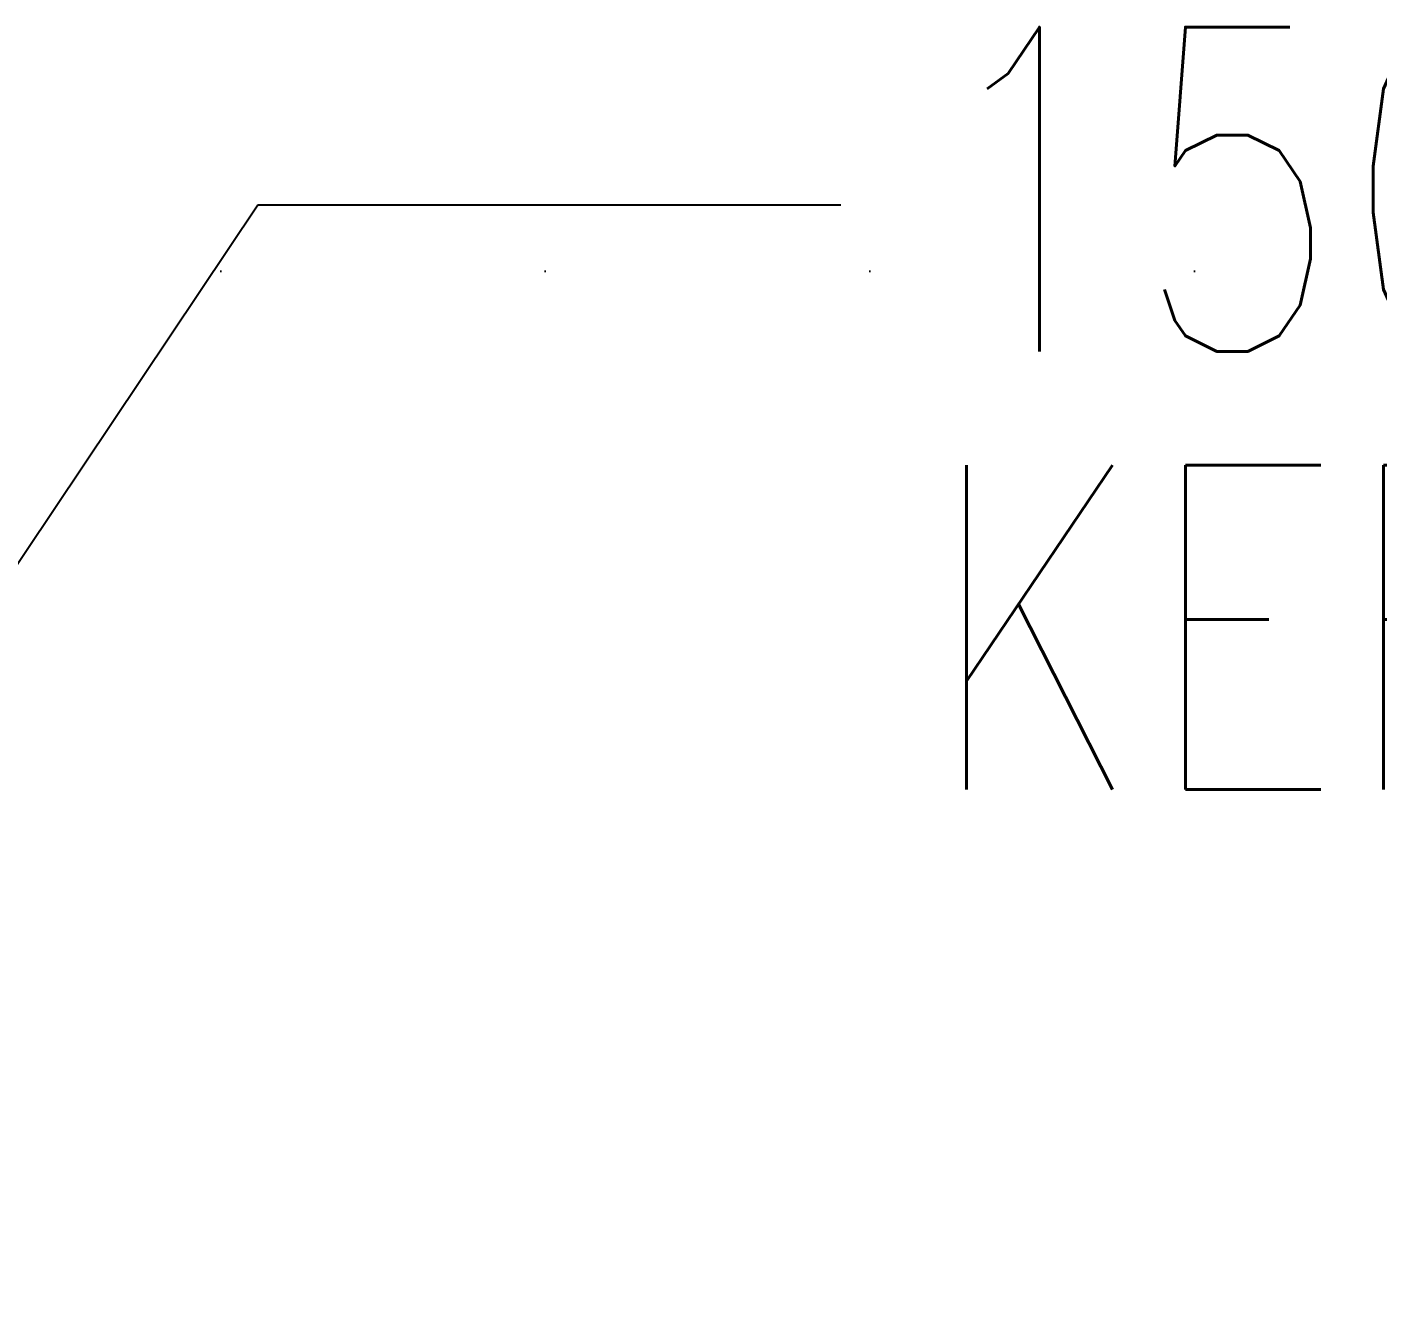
# Model space of a CAD drawing. Extents: x -68523 to 336700, y -113452 to 119396.
# Drawn here: x 250107 to 251148, y 17263 to 18238 of the extents above; entities that cross this region are included whole.
import ezdxf

# ---------------------------------------------------------------- set-up
doc = ezdxf.new("R2010")
doc.units = 0
doc.header["$LTSCALE"] = 1000
doc.header["$MEASUREMENT"] = 0
doc.linetypes.add('EC-5thFloor-s6144$0$DOT', pattern=[0.25, 0, -0.25])
doc.layers.get('0').update_dxf_attribs({"linetype": 'CONTINUOUS'})
doc.layers.add('EC-5thFloor-s6144$0$4', color=9, linetype='EC-5thFloor-s6144$0$DOT')
doc.layers.add('EC-5thFloor-s6144$0$TEXT-E', color=2, linetype='CONTINUOUS')
doc.styles.add('EC-5thFloor-s6144$0$ROMANS', font='romans')
doc.styles.add('EC-5thFloor-s6144$0$STANDARD', font='romans.shx')
doc.dimstyles.new('EC-5thFloor-s6144$0$dim-arrow', dxfattribs={"dimscale": 100, "dimtxt": 2.5, "dimasz": 4, "dimexe": 1, "dimexo": 2, "dimgap": 1, "dimtad": 1, "dimdec": 3, "dimdsep": 46, "dimtxsty": 'EC-5thFloor-s6144$0$ROMANS', "dimblk1": 'EC-5thFloor-s6144$0$_Oblique', "dimblk2": 'EC-5thFloor-s6144$0$_Oblique', "dimsah": 1, "dimcen": 1, "dimdle": 1, "dimclrd": 256, "dimclre": 256, "dimclrt": 2, "dimadec": 0, "dimazin": 0, "dimtfac": 1, "dimtdec": 3, "dimtix": 1, "dimtmove": 2, "dimatfit": 3, "dimfxl": 1, "dimtolj": 1, "dimlwd": -1, "dimlwe": -1, "dimarcsym": 0})

# ---------------------------------------------------------------- blocks, each defined once
blk = doc.blocks.new('EC-5thFloor-s6144$0$grid-base')
blk.add_line((-24750, -12750), (750, -12750))
blk = doc.blocks.new('EC-5thFloor-s6144$0$_Oblique')
at = {"color": 0, "linetype": 'ByBlock', "lineweight": -2}
blk.add_line((-0.5, -0.5), (0.5, 0.5), dxfattribs=at)

msp = doc.modelspace()

# ---------------------------------------------------------------- block references
at = {"layer": 'EC-5thFloor-s6144$0$4'}
msp.add_blockref('EC-5thFloor-s6144$0$grid-base', (258000, 30800), dxfattribs=at)

# ---------------------------------------------------------------- texts
at = {"layer": 'EC-5thFloor-s6144$0$TEXT-E', "style": 'EC-5thFloor-s6144$0$STANDARD', "width": 0.75}
for s, p in [('150 H R.C.', (250799.3, 17988.3)), ('KERB', (250799.3, 17650.7))]:
    msp.add_text(s, height=250, dxfattribs=at).set_placement(p)

# ---------------------------------------------------------------- leaders
at = {"layer": 'EC-5thFloor-s6144$0$TEXT-E'}
msp.add_leader([(249634, 17128), (250285.3, 18101.2), (250734.6, 18101.2)], dimstyle='EC-5thFloor-s6144$0$dim-arrow', override={"dimtad": 0}, dxfattribs=at)

doc.saveas('drawing.dxf')
